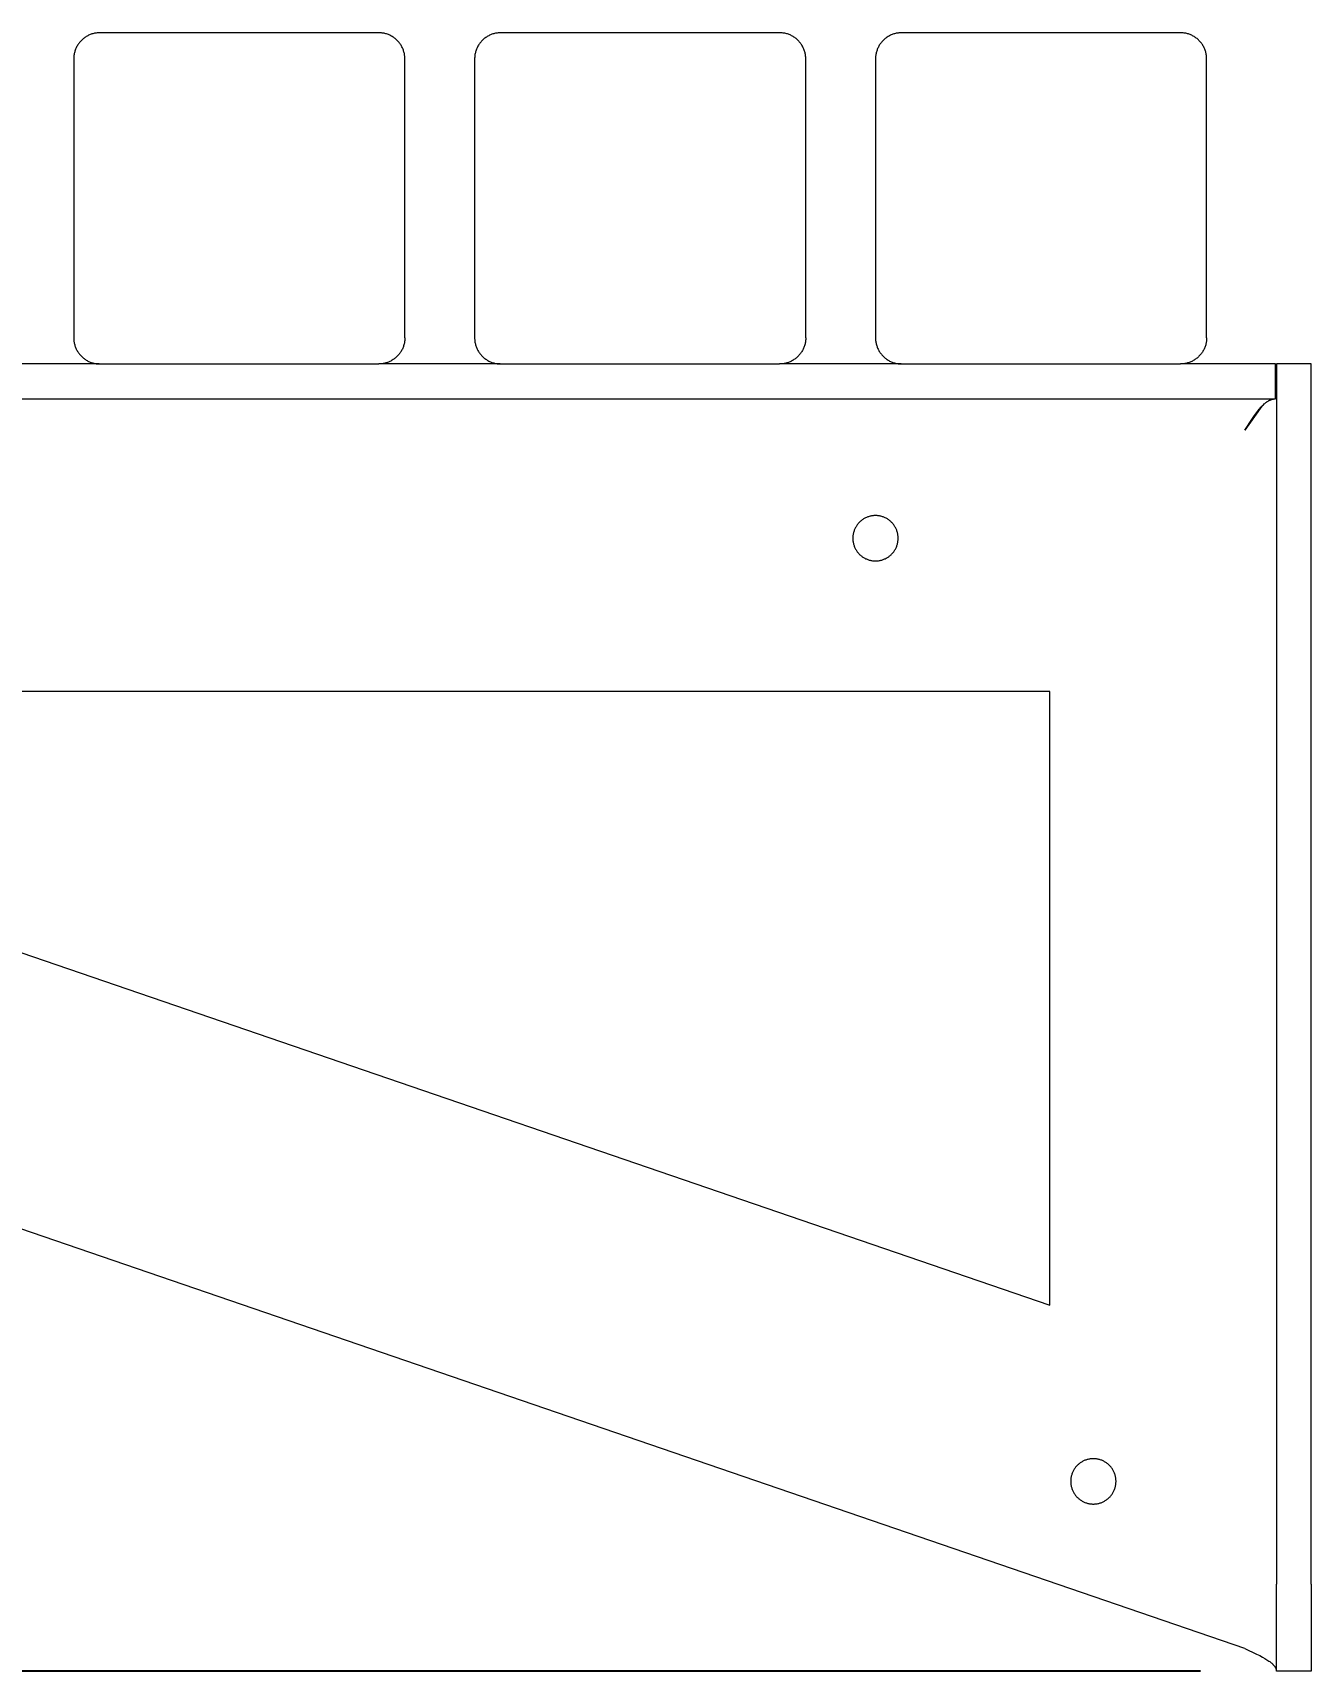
# Model space of a CAD drawing. Header units: inches. Extents: x -14 to 166, y -2 to 100.
# Drawn here: x 129.62 to 135.4, y 73.7 to 81.11 of the extents above; entities that cross this region are included whole.
import ezdxf

# ---------------------------------------------------------------- set-up
doc = ezdxf.new("R2010")
doc.units = ezdxf.units.IN
doc.layers.add('ZANO_R', color=7, linetype='Continuous', lineweight=0)
doc.layers.add('ZANO_W', color=1, linetype='Continuous', lineweight=0)
doc.styles.get("Standard").update_dxf_attribs({"font": 'arial.ttf'})
doc.dimstyles.new('amerykanie', dxfattribs={"dimtxt": 50, "dimasz": 50, "dimexe": 0.5, "dimexo": 0.5, "dimgap": 1, "dimtad": 1, "dimdec": 0, "dimzin": 0, "dimlunit": 5, "dimtxsty": 'Standard', "dimcen": 0.09, "dimclrd": 1, "dimclre": 1, "dimclrt": 1, "dimazin": 0, "dimtfac": 1, "dimtdec": 0, "dimtmove": 0, "dimatfit": 3, "dimfxl": 1, "dimtzin": 0, "dimarcsym": 1})

# ---------------------------------------------------------------- blocks, each defined once
blk = doc.blocks.new('*D362')
at = {"layer": 'ZANO_W', "color": 1, "lineweight": -2}
for p, q in [((116.789, 79.6104), (116.0748, 79.6104)), ((116.5748, 78.6104), (116.5748, 74.7049)), ((134.8992, 73.7049), (116.0748, 73.7049))]:
    blk.add_line(p, q, dxfattribs=at)
at = {"layer": 'ZANO_W', "color": 1}
for points in [[(116.7415, 78.6104), (116.4082, 78.6104), (116.5748, 79.6104)], [(116.4082, 74.7049), (116.7415, 74.7049), (116.5748, 73.7049)]]:
    blk.add_solid(points, dxfattribs=at)
at = {"layer": 'ZANO_W', "color": 1, "insert": (115.2346, 76.6577), "char_height": 1.625, "attachment_point": 5, "rotation": 90}
blk.add_mtext('5 7/8', dxfattribs=at)
blk = doc.blocks.new('*D363')
at = {"layer": 'ZANO_W', "color": 1, "lineweight": -2}
for p, q in [((116.7496, 81.1065), (113.3346, 81.1065)), ((113.8346, 80.1065), (113.8346, 74.7049)), ((134.8992, 73.7049), (113.3346, 73.7049))]:
    blk.add_line(p, q, dxfattribs=at)
at = {"layer": 'ZANO_W', "color": 1}
for points in [[(114.0012, 80.1065), (113.6679, 80.1065), (113.8346, 81.1065)], [(113.6679, 74.7049), (114.0012, 74.7049), (113.8346, 73.7049)]]:
    blk.add_solid(points, dxfattribs=at)
at = {"layer": 'ZANO_W', "color": 1, "insert": (112.4938, 77.4057), "char_height": 1.625, "attachment_point": 5, "rotation": 90}
blk.add_mtext('7 3/8', dxfattribs=at)

msp = doc.modelspace()

# ---------------------------------------------------------------- linework, layer by layer
at = {"layer": 'ZANO_R'}
for p, q in [((129.82589, 81.04975), (129.82385, 81.04627)), ((129.82804, 81.05316), (129.82589, 81.04975)), ((129.83031, 81.05649), (129.82804, 81.05316)), ((129.83269, 81.05975), (129.83031, 81.05649)), ((129.83519, 81.06292), (129.83269, 81.05975)), ((129.83778, 81.066), (129.83519, 81.06292)), ((129.84049, 81.069), (129.83778, 81.066)), ((129.84329, 81.0719), (129.84049, 81.069)), ((129.84619, 81.0747), (129.84329, 81.0719)), ((129.84918, 81.0774), (129.84619, 81.0747)), ((129.85227, 81.08), (129.84918, 81.0774)), ((129.85544, 81.08249), (129.85227, 81.08)), ((129.85869, 81.08487), (129.85544, 81.08249)), ((129.86203, 81.08714), (129.85869, 81.08487)), ((129.86544, 81.0893), (129.86203, 81.08714)), ((129.86892, 81.09133), (129.86544, 81.0893)), ((129.87247, 81.09325), (129.86892, 81.09133)), ((129.87608, 81.09504), (129.87247, 81.09325)), ((129.87975, 81.09671), (129.87608, 81.09504)), ((129.88348, 81.09826), (129.87975, 81.09671)), ((129.88725, 81.09967), (129.88348, 81.09826)), ((129.89107, 81.10096), (129.88725, 81.09967)), ((129.89494, 81.10211), (129.89107, 81.10096)), ((129.89884, 81.10313), (129.89494, 81.10211)), ((129.90277, 81.10402), (129.89884, 81.10313)), ((129.90674, 81.10477), (129.90277, 81.10402)), ((129.91072, 81.10539), (129.90674, 81.10477)), ((129.91473, 81.10587), (129.91072, 81.10539)), ((129.91874, 81.10622), (129.91473, 81.10587)), ((129.92277, 81.10642), (129.91874, 81.10622)), ((129.9268, 81.10649), (129.92277, 81.10642)), ((131.18665, 81.10649), (129.9268, 81.10649)), ((131.19068, 81.10642), (131.18665, 81.10649)), ((131.19471, 81.10622), (131.19068, 81.10642)), ((131.19873, 81.10587), (131.19471, 81.10622)), ((131.20273, 81.10539), (131.19873, 81.10587)), ((131.20672, 81.10477), (131.20273, 81.10539)), ((131.21068, 81.10402), (131.20672, 81.10477)), ((131.21461, 81.10313), (131.21068, 81.10402)), ((131.21851, 81.10211), (131.21461, 81.10313)), ((131.22238, 81.10096), (131.21851, 81.10211)), ((131.2262, 81.09967), (131.22238, 81.10096)), ((131.22998, 81.09826), (131.2262, 81.09967)), ((131.2337, 81.09671), (131.22998, 81.09826)), ((131.23737, 81.09504), (131.2337, 81.09671)), ((131.24099, 81.09325), (131.23737, 81.09504)), ((131.24453, 81.09133), (131.24099, 81.09325)), ((131.24802, 81.0893), (131.24453, 81.09133)), ((131.25142, 81.08714), (131.24802, 81.0893)), ((131.25476, 81.08487), (131.25142, 81.08714)), ((131.25801, 81.08249), (131.25476, 81.08487)), ((131.26118, 81.08), (131.25801, 81.08249)), ((131.26427, 81.0774), (131.26118, 81.08)), ((131.26726, 81.0747), (131.26427, 81.0774)), ((131.27016, 81.0719), (131.26726, 81.0747)), ((131.27297, 81.069), (131.27016, 81.0719)), ((131.27567, 81.066), (131.27297, 81.069)), ((131.27827, 81.06292), (131.27567, 81.066)), ((131.28076, 81.05975), (131.27827, 81.06292)), ((131.28314, 81.05649), (131.28076, 81.05975)), ((131.28541, 81.05316), (131.28314, 81.05649)), ((131.28756, 81.04975), (131.28541, 81.05316)), ((131.2896, 81.04627), (131.28756, 81.04975)), ((131.63691, 81.04975), (131.63488, 81.04627)), ((131.63907, 81.05316), (131.63691, 81.04975)), ((131.64134, 81.05649), (131.63907, 81.05316)), ((131.64372, 81.05975), (131.64134, 81.05649)), ((131.64621, 81.06292), (131.64372, 81.05975)), ((131.64881, 81.066), (131.64621, 81.06292)), ((131.65151, 81.069), (131.64881, 81.066)), ((131.65431, 81.0719), (131.65151, 81.069)), ((131.65721, 81.0747), (131.65431, 81.0719)), ((131.66021, 81.0774), (131.65721, 81.0747)), ((131.66329, 81.08), (131.66021, 81.0774)), ((131.66646, 81.08249), (131.66329, 81.08)), ((131.66972, 81.08487), (131.66646, 81.08249)), ((131.67305, 81.08714), (131.66972, 81.08487)), ((131.67646, 81.0893), (131.67305, 81.08714)), ((131.67994, 81.09133), (131.67646, 81.0893)), ((131.68349, 81.09325), (131.67994, 81.09133)), ((131.6871, 81.09504), (131.68349, 81.09325)), ((131.69077, 81.09671), (131.6871, 81.09504)), ((131.6945, 81.09826), (131.69077, 81.09671)), ((131.69828, 81.09967), (131.6945, 81.09826)), ((131.7021, 81.10096), (131.69828, 81.09967)), ((131.70596, 81.10211), (131.7021, 81.10096)), ((131.70986, 81.10313), (131.70596, 81.10211)), ((131.7138, 81.10402), (131.70986, 81.10313)), ((131.71776, 81.10477), (131.7138, 81.10402)), ((131.72175, 81.10539), (131.71776, 81.10477)), ((131.72575, 81.10587), (131.72175, 81.10539)), ((131.72977, 81.10622), (131.72575, 81.10587)), ((131.7338, 81.10642), (131.72977, 81.10622)), ((131.73783, 81.10649), (131.7338, 81.10642)), ((132.99767, 81.10649), (131.73783, 81.10649)), ((133.0017, 81.10642), (132.99767, 81.10649)), ((133.00573, 81.10622), (133.0017, 81.10642)), ((133.00975, 81.10587), (133.00573, 81.10622)), ((133.01375, 81.10539), (133.00975, 81.10587)), ((133.01774, 81.10477), (133.01375, 81.10539)), ((133.0217, 81.10402), (133.01774, 81.10477)), ((133.02563, 81.10313), (133.0217, 81.10402)), ((133.02954, 81.10211), (133.02563, 81.10313)), ((133.0334, 81.10096), (133.02954, 81.10211)), ((133.03722, 81.09967), (133.0334, 81.10096)), ((133.041, 81.09826), (133.03722, 81.09967)), ((133.04473, 81.09671), (133.041, 81.09826)), ((133.0484, 81.09504), (133.04473, 81.09671)), ((133.05201, 81.09325), (133.0484, 81.09504)), ((133.05556, 81.09133), (133.05201, 81.09325)), ((133.05904, 81.0893), (133.05556, 81.09133)), ((133.06245, 81.08714), (133.05904, 81.0893)), ((133.06578, 81.08487), (133.06245, 81.08714)), ((133.06904, 81.08249), (133.06578, 81.08487)), ((133.07221, 81.08), (133.06904, 81.08249)), ((133.07529, 81.0774), (133.07221, 81.08)), ((133.07829, 81.0747), (133.07529, 81.0774)), ((133.08119, 81.0719), (133.07829, 81.0747)), ((133.08399, 81.069), (133.08119, 81.0719)), ((133.08669, 81.066), (133.08399, 81.069)), ((133.08929, 81.06292), (133.08669, 81.066)), ((133.09178, 81.05975), (133.08929, 81.06292)), ((133.09416, 81.05649), (133.09178, 81.05975)), ((133.09643, 81.05316), (133.09416, 81.05649)), ((133.09859, 81.04975), (133.09643, 81.05316)), ((133.10062, 81.04627), (133.09859, 81.04975)), ((133.44794, 81.04975), (133.4459, 81.04627)), ((133.45009, 81.05316), (133.44794, 81.04975)), ((133.45236, 81.05649), (133.45009, 81.05316)), ((133.45474, 81.05975), (133.45236, 81.05649)), ((133.45723, 81.06292), (133.45474, 81.05975)), ((133.45983, 81.066), (133.45723, 81.06292)), ((133.46253, 81.069), (133.45983, 81.066)), ((133.46534, 81.0719), (133.46253, 81.069)), ((133.46824, 81.0747), (133.46534, 81.0719)), ((133.47123, 81.0774), (133.46824, 81.0747)), ((133.47431, 81.08), (133.47123, 81.0774)), ((133.47749, 81.08249), (133.47431, 81.08)), ((133.48074, 81.08487), (133.47749, 81.08249)), ((133.48407, 81.08714), (133.48074, 81.08487)), ((133.48748, 81.0893), (133.48407, 81.08714)), ((133.49096, 81.09133), (133.48748, 81.0893)), ((133.49451, 81.09325), (133.49096, 81.09133)), ((133.49813, 81.09504), (133.49451, 81.09325)), ((133.5018, 81.09671), (133.49813, 81.09504)), ((133.50552, 81.09826), (133.5018, 81.09671)), ((133.5093, 81.09967), (133.50552, 81.09826)), ((133.51312, 81.10096), (133.5093, 81.09967)), ((133.51699, 81.10211), (133.51312, 81.10096)), ((133.52089, 81.10313), (133.51699, 81.10211)), ((133.52482, 81.10402), (133.52089, 81.10313)), ((133.52878, 81.10477), (133.52482, 81.10402)), ((133.53277, 81.10539), (133.52878, 81.10477)), ((133.53677, 81.10587), (133.53277, 81.10539)), ((133.54079, 81.10622), (133.53677, 81.10587)), ((133.54482, 81.10642), (133.54079, 81.10622)), ((133.54885, 81.10649), (133.54482, 81.10642)), ((134.80869, 81.10649), (133.54885, 81.10649)), ((134.81273, 81.10642), (134.80869, 81.10649)), ((134.81675, 81.10622), (134.81273, 81.10642)), ((134.82077, 81.10587), (134.81675, 81.10622)), ((134.82478, 81.10539), (134.82077, 81.10587)), ((134.82876, 81.10477), (134.82478, 81.10539)), ((134.83272, 81.10402), (134.82876, 81.10477)), ((134.83666, 81.10313), (134.83272, 81.10402)), ((134.84056, 81.10211), (134.83666, 81.10313)), ((134.84442, 81.10096), (134.84056, 81.10211)), ((134.84825, 81.09967), (134.84442, 81.10096)), ((134.85202, 81.09826), (134.84825, 81.09967)), ((134.85575, 81.09671), (134.85202, 81.09826)), ((134.85942, 81.09504), (134.85575, 81.09671)), ((134.86303, 81.09325), (134.85942, 81.09504)), ((134.86658, 81.09133), (134.86303, 81.09325)), ((134.87006, 81.0893), (134.86658, 81.09133)), ((134.87347, 81.08714), (134.87006, 81.0893)), ((134.87681, 81.08487), (134.87347, 81.08714)), ((134.88006, 81.08249), (134.87681, 81.08487)), ((134.88323, 81.08), (134.88006, 81.08249)), ((134.88632, 81.0774), (134.88323, 81.08)), ((134.88931, 81.0747), (134.88632, 81.0774)), ((134.89221, 81.0719), (134.88931, 81.0747)), ((134.89501, 81.069), (134.89221, 81.0719)), ((134.89772, 81.066), (134.89501, 81.069)), ((134.90031, 81.06292), (134.89772, 81.066)), ((134.90281, 81.05975), (134.90031, 81.06292)), ((134.90519, 81.05649), (134.90281, 81.05975)), ((134.90746, 81.05316), (134.90519, 81.05649)), ((134.90961, 81.04975), (134.90746, 81.05316)), ((134.91165, 81.04627), (134.90961, 81.04975)), ((129.80876, 80.99241), (129.80869, 80.98838)), ((129.80869, 80.98838), (129.80869, 79.72854)), ((129.80897, 80.99644), (129.80876, 80.99241)), ((129.80931, 81.00046), (129.80897, 80.99644)), ((129.80979, 81.00446), (129.80931, 81.00046)), ((129.81041, 81.00845), (129.80979, 81.00446)), ((129.81116, 81.01241), (129.81041, 81.00845)), ((129.81205, 81.01635), (129.81116, 81.01241)), ((129.81307, 81.02025), (129.81205, 81.01635)), ((129.81423, 81.02411), (129.81307, 81.02025)), ((129.81551, 81.02793), (129.81423, 81.02411)), ((129.81693, 81.03171), (129.81551, 81.02793)), ((129.81847, 81.03544), (129.81693, 81.03171)), ((129.82014, 81.03911), (129.81847, 81.03544)), ((129.82194, 81.04272), (129.82014, 81.03911)), ((129.82385, 81.04627), (129.82194, 81.04272)), ((131.29152, 81.04272), (131.2896, 81.04627)), ((131.29331, 81.03911), (131.29152, 81.04272)), ((131.29498, 81.03544), (131.29331, 81.03911)), ((131.29652, 81.03171), (131.29498, 81.03544)), ((131.29794, 81.02793), (131.29652, 81.03171)), ((131.29922, 81.02411), (131.29794, 81.02793)), ((131.30038, 81.02025), (131.29922, 81.02411)), ((131.3014, 81.01635), (131.30038, 81.02025)), ((131.30229, 81.01241), (131.3014, 81.01635)), ((131.30304, 81.00845), (131.30229, 81.01241)), ((131.30366, 81.00446), (131.30304, 81.00845)), ((131.30414, 81.00046), (131.30366, 81.00446)), ((131.30448, 80.99644), (131.30414, 81.00046)), ((131.30469, 80.99241), (131.30448, 80.99644)), ((131.30476, 80.98838), (131.30469, 80.99241)), ((131.30476, 79.72854), (131.30476, 80.98838)), ((131.61979, 80.99241), (131.61972, 80.98838)), ((131.61972, 80.98838), (131.61972, 79.72854)), ((131.61999, 80.99644), (131.61979, 80.99241)), ((131.62034, 81.00046), (131.61999, 80.99644)), ((131.62082, 81.00446), (131.62034, 81.00046)), ((131.62144, 81.00845), (131.62082, 81.00446)), ((131.62219, 81.01241), (131.62144, 81.00845)), ((131.62308, 81.01635), (131.62219, 81.01241)), ((131.6241, 81.02025), (131.62308, 81.01635)), ((131.62525, 81.02411), (131.6241, 81.02025)), ((131.62654, 81.02793), (131.62525, 81.02411)), ((131.62795, 81.03171), (131.62654, 81.02793)), ((131.6295, 81.03544), (131.62795, 81.03171)), ((131.63117, 81.03911), (131.6295, 81.03544)), ((131.63296, 81.04272), (131.63117, 81.03911)), ((131.63488, 81.04627), (131.63296, 81.04272)), ((133.10254, 81.04272), (133.10062, 81.04627)), ((133.10433, 81.03911), (133.10254, 81.04272)), ((133.106, 81.03544), (133.10433, 81.03911)), ((133.10755, 81.03171), (133.106, 81.03544)), ((133.10896, 81.02793), (133.10755, 81.03171)), ((133.11025, 81.02411), (133.10896, 81.02793)), ((133.1114, 81.02025), (133.11025, 81.02411)), ((133.11242, 81.01635), (133.1114, 81.02025)), ((133.11331, 81.01241), (133.11242, 81.01635)), ((133.11406, 81.00845), (133.11331, 81.01241)), ((133.11468, 81.00446), (133.11406, 81.00845)), ((133.11516, 81.00046), (133.11468, 81.00446)), ((133.11551, 80.99644), (133.11516, 81.00046)), ((133.11571, 80.99241), (133.11551, 80.99644)), ((133.11578, 80.98838), (133.11571, 80.99241)), ((133.11578, 79.72854), (133.11578, 80.98838)), ((133.43081, 80.99241), (133.43074, 80.98838)), ((133.43074, 80.98838), (133.43074, 79.72854)), ((133.43102, 80.99644), (133.43081, 80.99241)), ((133.43136, 81.00046), (133.43102, 80.99644)), ((133.43184, 81.00446), (133.43136, 81.00046)), ((133.43246, 81.00845), (133.43184, 81.00446)), ((133.43321, 81.01241), (133.43246, 81.00845)), ((133.4341, 81.01635), (133.43321, 81.01241)), ((133.43512, 81.02025), (133.4341, 81.01635)), ((133.43628, 81.02411), (133.43512, 81.02025)), ((133.43756, 81.02793), (133.43628, 81.02411)), ((133.43898, 81.03171), (133.43756, 81.02793)), ((133.44052, 81.03544), (133.43898, 81.03171)), ((133.44219, 81.03911), (133.44052, 81.03544)), ((133.44398, 81.04272), (133.44219, 81.03911)), ((133.4459, 81.04627), (133.44398, 81.04272)), ((134.91356, 81.04272), (134.91165, 81.04627)), ((134.91536, 81.03911), (134.91356, 81.04272)), ((134.91703, 81.03544), (134.91536, 81.03911)), ((134.91857, 81.03171), (134.91703, 81.03544)), ((134.91998, 81.02793), (134.91857, 81.03171)), ((134.92127, 81.02411), (134.91998, 81.02793)), ((134.92242, 81.02025), (134.92127, 81.02411)), ((134.92345, 81.01635), (134.92242, 81.02025)), ((134.92433, 81.01241), (134.92345, 81.01635)), ((134.92509, 81.00845), (134.92433, 81.01241)), ((134.9257, 81.00446), (134.92509, 81.00845)), ((134.92619, 81.00046), (134.9257, 81.00446)), ((134.92653, 80.99644), (134.92619, 81.00046)), ((134.92674, 80.99241), (134.92653, 80.99644)), ((134.9268, 80.98838), (134.92674, 80.99241)), ((134.9268, 79.72854), (134.9268, 80.98838)), ((129.80869, 79.72854), (129.80876, 79.72451)), ((129.80876, 79.72451), (129.80897, 79.72048)), ((129.80897, 79.72048), (129.80931, 79.71646)), ((129.80931, 79.71646), (129.80979, 79.71246)), ((131.30414, 79.71646), (131.30366, 79.71246)), ((131.30448, 79.72048), (131.30414, 79.71646)), ((131.30469, 79.72451), (131.30448, 79.72048)), ((131.30476, 79.72854), (131.30469, 79.72451)), ((131.61972, 79.72854), (131.61979, 79.72451)), ((131.61979, 79.72451), (131.61999, 79.72048)), ((131.61999, 79.72048), (131.62034, 79.71646)), ((131.62034, 79.71646), (131.62082, 79.71246)), ((133.11516, 79.71646), (133.11468, 79.71246)), ((133.11551, 79.72048), (133.11516, 79.71646)), ((133.11571, 79.72451), (133.11551, 79.72048)), ((133.11578, 79.72854), (133.11571, 79.72451)), ((133.43074, 79.72854), (133.43081, 79.72451)), ((133.43081, 79.72451), (133.43102, 79.72048)), ((133.43102, 79.72048), (133.43136, 79.71646)), ((133.43136, 79.71646), (133.43184, 79.71246)), ((134.92619, 79.71646), (134.9257, 79.71246)), ((134.92653, 79.72048), (134.92619, 79.71646)), ((134.92674, 79.72451), (134.92653, 79.72048)), ((134.9268, 79.72854), (134.92674, 79.72451)), ((129.80979, 79.71246), (129.81041, 79.70847)), ((129.81041, 79.70847), (129.81116, 79.70451)), ((129.81116, 79.70451), (129.81205, 79.70058)), ((129.81205, 79.70058), (129.81307, 79.69667)), ((129.81307, 79.69667), (129.81423, 79.69281)), ((129.81423, 79.69281), (129.81551, 79.68899)), ((129.81551, 79.68899), (129.81693, 79.68521)), ((129.81693, 79.68521), (129.81847, 79.68148)), ((129.81847, 79.68148), (129.82014, 79.67781)), ((129.82014, 79.67781), (129.82194, 79.6742)), ((129.82194, 79.6742), (129.82385, 79.67065)), ((129.82385, 79.67065), (129.82589, 79.66717)), ((129.82589, 79.66717), (129.82804, 79.66376)), ((129.82804, 79.66376), (129.83031, 79.66043)), ((129.83031, 79.66043), (129.83269, 79.65717)), ((129.83269, 79.65717), (129.83519, 79.654)), ((129.83519, 79.654), (129.83778, 79.65092)), ((129.83778, 79.65092), (129.84049, 79.64792)), ((129.84049, 79.64792), (129.84329, 79.64502)), ((129.84329, 79.64502), (129.84619, 79.64222)), ((129.84619, 79.64222), (129.84918, 79.63952)), ((131.26726, 79.64222), (131.26427, 79.63952)), ((131.27016, 79.64502), (131.26726, 79.64222)), ((131.27297, 79.64792), (131.27016, 79.64502)), ((131.27567, 79.65092), (131.27297, 79.64792)), ((131.27827, 79.654), (131.27567, 79.65092)), ((131.28076, 79.65717), (131.27827, 79.654)), ((131.28314, 79.66043), (131.28076, 79.65717)), ((131.28541, 79.66376), (131.28314, 79.66043)), ((131.28756, 79.66717), (131.28541, 79.66376)), ((131.2896, 79.67065), (131.28756, 79.66717)), ((131.29152, 79.6742), (131.2896, 79.67065)), ((131.29331, 79.67781), (131.29152, 79.6742)), ((131.29498, 79.68148), (131.29331, 79.67781)), ((131.29652, 79.68521), (131.29498, 79.68148)), ((131.29794, 79.68899), (131.29652, 79.68521)), ((131.29922, 79.69281), (131.29794, 79.68899)), ((131.30038, 79.69667), (131.29922, 79.69281)), ((131.3014, 79.70058), (131.30038, 79.69667)), ((131.30229, 79.70451), (131.3014, 79.70058)), ((131.30304, 79.70847), (131.30229, 79.70451)), ((131.30366, 79.71246), (131.30304, 79.70847)), ((131.62082, 79.71246), (131.62144, 79.70847)), ((131.62144, 79.70847), (131.62219, 79.70451)), ((131.62219, 79.70451), (131.62308, 79.70058)), ((131.62308, 79.70058), (131.6241, 79.69667)), ((131.6241, 79.69667), (131.62525, 79.69281)), ((131.62525, 79.69281), (131.62654, 79.68899)), ((131.62654, 79.68899), (131.62795, 79.68521)), ((131.62795, 79.68521), (131.6295, 79.68148)), ((131.6295, 79.68148), (131.63117, 79.67781)), ((131.63117, 79.67781), (131.63296, 79.6742)), ((131.63296, 79.6742), (131.63488, 79.67065)), ((131.63488, 79.67065), (131.63691, 79.66717)), ((131.63691, 79.66717), (131.63907, 79.66376)), ((131.63907, 79.66376), (131.64134, 79.66043)), ((131.64134, 79.66043), (131.64372, 79.65717)), ((131.64372, 79.65717), (131.64621, 79.654)), ((131.64621, 79.654), (131.64881, 79.65092)), ((131.64881, 79.65092), (131.65151, 79.64792)), ((131.65151, 79.64792), (131.65431, 79.64502)), ((131.65431, 79.64502), (131.65721, 79.64222)), ((131.65721, 79.64222), (131.66021, 79.63952)), ((133.07829, 79.64222), (133.07529, 79.63952)), ((133.08119, 79.64502), (133.07829, 79.64222)), ((133.08399, 79.64792), (133.08119, 79.64502)), ((133.08669, 79.65092), (133.08399, 79.64792)), ((133.08929, 79.654), (133.08669, 79.65092)), ((133.09178, 79.65717), (133.08929, 79.654)), ((133.09416, 79.66043), (133.09178, 79.65717)), ((133.09643, 79.66376), (133.09416, 79.66043)), ((133.09859, 79.66717), (133.09643, 79.66376)), ((133.10062, 79.67065), (133.09859, 79.66717)), ((133.10254, 79.6742), (133.10062, 79.67065)), ((133.10433, 79.67781), (133.10254, 79.6742)), ((133.106, 79.68148), (133.10433, 79.67781)), ((133.10755, 79.68521), (133.106, 79.68148)), ((133.10896, 79.68899), (133.10755, 79.68521)), ((133.11025, 79.69281), (133.10896, 79.68899)), ((133.1114, 79.69667), (133.11025, 79.69281)), ((133.11242, 79.70058), (133.1114, 79.69667)), ((133.11331, 79.70451), (133.11242, 79.70058)), ((133.11406, 79.70847), (133.11331, 79.70451)), ((133.11468, 79.71246), (133.11406, 79.70847)), ((133.43184, 79.71246), (133.43246, 79.70847)), ((133.43246, 79.70847), (133.43321, 79.70451)), ((133.43321, 79.70451), (133.4341, 79.70058)), ((133.4341, 79.70058), (133.43512, 79.69667)), ((133.43512, 79.69667), (133.43628, 79.69281)), ((133.43628, 79.69281), (133.43756, 79.68899)), ((133.43756, 79.68899), (133.43898, 79.68521)), ((133.43898, 79.68521), (133.44052, 79.68148)), ((133.44052, 79.68148), (133.44219, 79.67781)), ((133.44219, 79.67781), (133.44398, 79.6742)), ((133.44398, 79.6742), (133.4459, 79.67065)), ((133.4459, 79.67065), (133.44794, 79.66717)), ((133.44794, 79.66717), (133.45009, 79.66376)), ((133.45009, 79.66376), (133.45236, 79.66043)), ((133.45236, 79.66043), (133.45474, 79.65717)), ((133.45474, 79.65717), (133.45723, 79.654)), ((133.45723, 79.654), (133.45983, 79.65092)), ((133.45983, 79.65092), (133.46253, 79.64792)), ((133.46253, 79.64792), (133.46534, 79.64502)), ((133.46534, 79.64502), (133.46824, 79.64222)), ((133.46824, 79.64222), (133.47123, 79.63952)), ((134.88931, 79.64222), (134.88632, 79.63952)), ((134.89221, 79.64502), (134.88931, 79.64222)), ((134.89501, 79.64792), (134.89221, 79.64502)), ((134.89772, 79.65092), (134.89501, 79.64792)), ((134.90031, 79.654), (134.89772, 79.65092)), ((134.90281, 79.65717), (134.90031, 79.654)), ((134.90519, 79.66043), (134.90281, 79.65717)), ((134.90746, 79.66376), (134.90519, 79.66043)), ((134.90961, 79.66717), (134.90746, 79.66376)), ((134.91165, 79.67065), (134.90961, 79.66717)), ((134.91356, 79.6742), (134.91165, 79.67065)), ((134.91536, 79.67781), (134.91356, 79.6742)), ((134.91703, 79.68148), (134.91536, 79.67781)), ((134.91857, 79.68521), (134.91703, 79.68148)), ((134.91998, 79.68899), (134.91857, 79.68521)), ((134.92127, 79.69281), (134.91998, 79.68899)), ((134.92242, 79.69667), (134.92127, 79.69281)), ((134.92345, 79.70058), (134.92242, 79.69667)), ((134.92433, 79.70451), (134.92345, 79.70058)), ((134.92509, 79.70847), (134.92433, 79.70451)), ((134.9257, 79.71246), (134.92509, 79.70847)), ((129.92418, 79.61043), (129.37825, 79.61043)), ((129.84918, 79.63952), (129.85227, 79.63692)), ((129.85227, 79.63692), (129.85544, 79.63443)), ((129.85544, 79.63443), (129.85869, 79.63205)), ((129.85869, 79.63205), (129.86203, 79.62978)), ((129.86203, 79.62978), (129.86544, 79.62762)), ((129.86544, 79.62762), (129.86892, 79.62559)), ((129.86892, 79.62559), (129.87247, 79.62367)), ((129.87247, 79.62367), (129.87608, 79.62188)), ((129.87608, 79.62188), (129.87975, 79.62021)), ((129.87975, 79.62021), (129.88348, 79.61866)), ((129.88348, 79.61866), (129.88725, 79.61725)), ((129.88725, 79.61725), (129.89107, 79.61596)), ((129.89107, 79.61596), (129.89494, 79.61481)), ((129.89494, 79.61481), (129.89884, 79.61379)), ((129.89884, 79.61379), (129.90277, 79.6129)), ((129.90277, 79.6129), (129.90674, 79.61215)), ((129.90674, 79.61215), (129.91072, 79.61153)), ((129.91072, 79.61153), (129.91473, 79.61105)), ((129.91473, 79.61105), (129.91874, 79.6107)), ((129.91874, 79.6107), (129.92277, 79.6105)), ((129.92277, 79.6105), (129.9268, 79.61043)), ((129.9268, 79.61043), (131.18665, 79.61043)), ((131.19068, 79.6105), (131.18665, 79.61043)), ((131.73521, 79.61043), (131.18927, 79.61043)), ((131.19471, 79.6107), (131.19068, 79.6105)), ((131.19873, 79.61105), (131.19471, 79.6107)), ((131.20273, 79.61153), (131.19873, 79.61105)), ((131.20672, 79.61215), (131.20273, 79.61153)), ((131.21068, 79.6129), (131.20672, 79.61215)), ((131.21461, 79.61379), (131.21068, 79.6129)), ((131.21851, 79.61481), (131.21461, 79.61379)), ((131.22238, 79.61596), (131.21851, 79.61481)), ((131.2262, 79.61725), (131.22238, 79.61596)), ((131.22998, 79.61866), (131.2262, 79.61725)), ((131.2337, 79.62021), (131.22998, 79.61866)), ((131.23737, 79.62188), (131.2337, 79.62021)), ((131.24099, 79.62367), (131.23737, 79.62188)), ((131.24453, 79.62559), (131.24099, 79.62367)), ((131.24802, 79.62762), (131.24453, 79.62559)), ((131.25142, 79.62978), (131.24802, 79.62762)), ((131.25476, 79.63205), (131.25142, 79.62978)), ((131.25801, 79.63443), (131.25476, 79.63205)), ((131.26118, 79.63692), (131.25801, 79.63443)), ((131.26427, 79.63952), (131.26118, 79.63692)), ((131.66021, 79.63952), (131.66329, 79.63692)), ((131.66329, 79.63692), (131.66646, 79.63443)), ((131.66646, 79.63443), (131.66972, 79.63205)), ((131.66972, 79.63205), (131.67305, 79.62978)), ((131.67305, 79.62978), (131.67646, 79.62762)), ((131.67646, 79.62762), (131.67994, 79.62559)), ((131.67994, 79.62559), (131.68349, 79.62367)), ((131.68349, 79.62367), (131.6871, 79.62188)), ((131.6871, 79.62188), (131.69077, 79.62021)), ((131.69077, 79.62021), (131.6945, 79.61866)), ((131.6945, 79.61866), (131.69828, 79.61725)), ((131.69828, 79.61725), (131.7021, 79.61596)), ((131.7021, 79.61596), (131.70596, 79.61481)), ((131.70596, 79.61481), (131.70986, 79.61379)), ((131.70986, 79.61379), (131.7138, 79.6129)), ((131.7138, 79.6129), (131.71776, 79.61215)), ((131.71776, 79.61215), (131.72175, 79.61153)), ((131.72175, 79.61153), (131.72575, 79.61105)), ((131.72575, 79.61105), (131.72977, 79.6107)), ((131.72977, 79.6107), (131.7338, 79.6105)), ((131.7338, 79.6105), (131.73783, 79.61043)), ((131.73783, 79.61043), (132.99767, 79.61043)), ((133.0017, 79.6105), (132.99767, 79.61043)), ((133.54623, 79.61043), (133.00029, 79.61043)), ((133.00573, 79.6107), (133.0017, 79.6105)), ((133.00975, 79.61105), (133.00573, 79.6107)), ((133.01375, 79.61153), (133.00975, 79.61105)), ((133.01774, 79.61215), (133.01375, 79.61153)), ((133.0217, 79.6129), (133.01774, 79.61215)), ((133.02563, 79.61379), (133.0217, 79.6129)), ((133.02954, 79.61481), (133.02563, 79.61379)), ((133.0334, 79.61596), (133.02954, 79.61481)), ((133.03722, 79.61725), (133.0334, 79.61596)), ((133.041, 79.61866), (133.03722, 79.61725)), ((133.04473, 79.62021), (133.041, 79.61866)), ((133.0484, 79.62188), (133.04473, 79.62021)), ((133.05201, 79.62367), (133.0484, 79.62188)), ((133.05556, 79.62559), (133.05201, 79.62367)), ((133.05904, 79.62762), (133.05556, 79.62559)), ((133.06245, 79.62978), (133.05904, 79.62762)), ((133.06578, 79.63205), (133.06245, 79.62978)), ((133.06904, 79.63443), (133.06578, 79.63205)), ((133.07221, 79.63692), (133.06904, 79.63443)), ((133.07529, 79.63952), (133.07221, 79.63692)), ((133.47123, 79.63952), (133.47431, 79.63692)), ((133.47431, 79.63692), (133.47749, 79.63443)), ((133.47749, 79.63443), (133.48074, 79.63205)), ((133.48074, 79.63205), (133.48407, 79.62978)), ((133.48407, 79.62978), (133.48748, 79.62762)), ((133.48748, 79.62762), (133.49096, 79.62559)), ((133.49096, 79.62559), (133.49451, 79.62367)), ((133.49451, 79.62367), (133.49813, 79.62188)), ((133.49813, 79.62188), (133.5018, 79.62021)), ((133.5018, 79.62021), (133.50552, 79.61866)), ((133.50552, 79.61866), (133.5093, 79.61725)), ((133.5093, 79.61725), (133.51312, 79.61596)), ((133.51312, 79.61596), (133.51699, 79.61481)), ((133.51699, 79.61481), (133.52089, 79.61379)), ((133.52089, 79.61379), (133.52482, 79.6129)), ((133.52482, 79.6129), (133.52878, 79.61215)), ((133.52878, 79.61215), (133.53277, 79.61153)), ((133.53277, 79.61153), (133.53677, 79.61105)), ((133.53677, 79.61105), (133.54079, 79.6107)), ((133.54079, 79.6107), (133.54482, 79.6105)), ((133.54482, 79.6105), (133.54885, 79.61043)), ((133.54885, 79.61043), (134.80869, 79.61043)), ((134.81273, 79.6105), (134.80869, 79.61043)), ((135.23783, 79.61043), (134.81132, 79.61043)), ((134.81675, 79.6107), (134.81273, 79.6105)), ((134.82077, 79.61105), (134.81675, 79.6107)), ((134.82478, 79.61153), (134.82077, 79.61105)), ((134.82876, 79.61215), (134.82478, 79.61153)), ((134.83272, 79.6129), (134.82876, 79.61215)), ((134.83666, 79.61379), (134.83272, 79.6129)), ((134.84056, 79.61481), (134.83666, 79.61379)), ((134.84442, 79.61596), (134.84056, 79.61481)), ((134.84825, 79.61725), (134.84442, 79.61596)), ((134.85202, 79.61866), (134.84825, 79.61725)), ((134.85575, 79.62021), (134.85202, 79.61866)), ((134.85942, 79.62188), (134.85575, 79.62021)), ((134.86303, 79.62367), (134.85942, 79.62188)), ((134.86658, 79.62559), (134.86303, 79.62367)), ((134.87006, 79.62762), (134.86658, 79.62559)), ((134.87347, 79.62978), (134.87006, 79.62762)), ((134.87681, 79.63205), (134.87347, 79.62978)), ((134.88006, 79.63443), (134.87681, 79.63205)), ((134.88323, 79.63692), (134.88006, 79.63443)), ((134.88632, 79.63952), (134.88323, 79.63692)), ((135.23783, 79.45295), (135.23783, 79.61043)), ((135.2391, 79.57344), (135.23783, 79.56543)), ((135.24013, 79.58148), (135.2391, 79.57344)), ((135.24091, 79.58956), (135.24013, 79.58148)), ((135.24144, 79.59765), (135.24091, 79.58956)), ((135.24172, 79.60575), (135.24144, 79.59765)), ((135.24177, 79.61043), (135.24177, 74.09862)), ((135.39925, 79.61043), (135.24177, 79.61043)), ((135.39925, 74.09862), (135.39925, 79.61043)), ((117.68271, 79.45295), (135.23783, 79.45295)), ((135.17638, 79.41957), (135.10003, 79.31122)), ((135.1718, 79.41466), (135.17582, 79.41899)), ((135.17582, 79.41899), (135.17953, 79.42279)), ((135.17953, 79.42279), (135.18335, 79.42648)), ((135.18335, 79.42648), (135.18727, 79.43006)), ((135.18727, 79.43006), (135.18928, 79.43179)), ((135.18928, 79.43179), (135.19132, 79.43349)), ((135.19132, 79.43349), (135.19483, 79.43626)), ((135.19483, 79.43626), (135.19662, 79.4376)), ((135.19662, 79.4376), (135.19843, 79.4389)), ((135.19843, 79.4389), (135.20028, 79.44016)), ((135.20028, 79.44016), (135.20214, 79.44138)), ((135.20214, 79.44138), (135.20404, 79.44256)), ((135.20404, 79.44256), (135.20596, 79.4437)), ((135.20596, 79.4437), (135.20772, 79.44468)), ((135.20772, 79.44468), (135.20949, 79.44562)), ((135.20949, 79.44562), (135.21129, 79.44651)), ((135.21129, 79.44651), (135.21311, 79.44736)), ((135.21311, 79.44736), (135.21495, 79.44816)), ((135.21495, 79.44816), (135.21681, 79.4489)), ((135.21681, 79.4489), (135.2187, 79.44959)), ((135.2187, 79.44959), (135.2206, 79.45023)), ((135.2206, 79.45023), (135.22244, 79.45077)), ((135.22244, 79.45077), (135.2243, 79.45127)), ((135.2243, 79.45127), (135.22617, 79.4517)), ((135.22617, 79.4517), (135.22805, 79.45207)), ((135.22805, 79.45207), (135.22995, 79.45238)), ((135.22995, 79.45238), (135.23185, 79.45262)), ((135.23185, 79.45262), (135.2328, 79.45272)), ((135.2328, 79.45272), (135.23376, 79.4528)), ((135.23376, 79.4528), (135.23472, 79.45286)), ((135.23472, 79.45286), (135.23567, 79.45291)), ((135.10003, 79.31122), (135.13392, 79.36462)), ((135.13392, 79.36462), (135.14309, 79.37803)), ((135.14309, 79.37803), (135.15152, 79.38972)), ((135.15152, 79.38972), (135.15587, 79.39546)), ((135.15587, 79.39546), (135.16032, 79.40113)), ((135.16032, 79.40113), (135.16405, 79.40571)), ((135.16405, 79.40571), (135.16788, 79.41023)), ((135.16788, 79.41023), (135.1718, 79.41466)), ((133.36555, 78.90194), (133.36286, 78.89965)), ((133.36831, 78.90415), (133.36555, 78.90194)), ((133.37115, 78.90625), (133.36831, 78.90415)), ((133.37406, 78.90826), (133.37115, 78.90625)), ((133.37703, 78.91017), (133.37406, 78.90826)), ((133.38007, 78.91197), (133.37703, 78.91017)), ((133.38317, 78.91366), (133.38007, 78.91197)), ((133.38633, 78.91525), (133.38317, 78.91366)), ((133.38954, 78.91673), (133.38633, 78.91525)), ((133.3928, 78.9181), (133.38954, 78.91673)), ((133.3961, 78.91935), (133.3928, 78.9181)), ((133.39945, 78.92049), (133.3961, 78.91935)), ((133.40283, 78.92151), (133.39945, 78.92049)), ((133.40624, 78.92242), (133.40283, 78.92151)), ((133.40969, 78.9232), (133.40624, 78.92242)), ((133.41316, 78.92387), (133.40969, 78.9232)), ((133.41665, 78.92442), (133.41316, 78.92387)), ((133.42016, 78.92484), (133.41665, 78.92442)), ((133.42368, 78.92515), (133.42016, 78.92484)), ((133.42721, 78.92533), (133.42368, 78.92515)), ((133.43074, 78.92539), (133.42721, 78.92533)), ((133.43427, 78.92533), (133.43074, 78.92539)), ((133.4378, 78.92515), (133.43427, 78.92533)), ((133.44132, 78.92484), (133.4378, 78.92515)), ((133.44483, 78.92442), (133.44132, 78.92484)), ((133.44832, 78.92387), (133.44483, 78.92442)), ((133.45179, 78.9232), (133.44832, 78.92387)), ((133.45524, 78.92242), (133.45179, 78.9232)), ((133.45865, 78.92151), (133.45524, 78.92242)), ((133.46204, 78.92049), (133.45865, 78.92151)), ((133.46538, 78.91935), (133.46204, 78.92049)), ((133.46869, 78.9181), (133.46538, 78.91935)), ((133.47195, 78.91673), (133.46869, 78.9181)), ((133.47515, 78.91525), (133.47195, 78.91673)), ((133.47831, 78.91366), (133.47515, 78.91525)), ((133.48141, 78.91197), (133.47831, 78.91366)), ((133.48445, 78.91017), (133.48141, 78.91197)), ((133.48743, 78.90826), (133.48445, 78.91017)), ((133.49034, 78.90625), (133.48743, 78.90826)), ((133.49317, 78.90415), (133.49034, 78.90625)), ((133.49594, 78.90194), (133.49317, 78.90415)), ((133.49862, 78.89965), (133.49594, 78.90194)), ((133.32852, 78.82833), (133.32839, 78.82479)), ((133.32876, 78.83185), (133.32852, 78.82833)), ((133.32913, 78.83537), (133.32876, 78.83185)), ((133.32961, 78.83887), (133.32913, 78.83537)), ((133.33022, 78.84235), (133.32961, 78.83887)), ((133.33095, 78.84581), (133.33022, 78.84235)), ((133.33179, 78.84924), (133.33095, 78.84581)), ((133.33275, 78.85264), (133.33179, 78.84924)), ((133.33384, 78.856), (133.33275, 78.85264)), ((133.33503, 78.85933), (133.33384, 78.856)), ((133.33634, 78.86261), (133.33503, 78.85933)), ((133.33776, 78.86584), (133.33634, 78.86261)), ((133.3393, 78.86903), (133.33776, 78.86584)), ((133.34094, 78.87216), (133.3393, 78.86903)), ((133.34269, 78.87523), (133.34094, 78.87216)), ((133.34454, 78.87823), (133.34269, 78.87523)), ((133.3465, 78.88118), (133.34454, 78.87823)), ((133.34856, 78.88405), (133.3465, 78.88118)), ((133.35071, 78.88685), (133.34856, 78.88405)), ((133.35296, 78.88957), (133.35071, 78.88685)), ((133.35531, 78.89222), (133.35296, 78.88957)), ((133.35774, 78.89478), (133.35531, 78.89222)), ((133.36026, 78.89726), (133.35774, 78.89478)), ((133.36286, 78.89965), (133.36026, 78.89726)), ((133.50122, 78.89726), (133.49862, 78.89965)), ((133.50374, 78.89478), (133.50122, 78.89726)), ((133.50618, 78.89222), (133.50374, 78.89478)), ((133.50852, 78.88957), (133.50618, 78.89222)), ((133.51077, 78.88685), (133.50852, 78.88957)), ((133.51293, 78.88405), (133.51077, 78.88685)), ((133.51498, 78.88118), (133.51293, 78.88405)), ((133.51694, 78.87823), (133.51498, 78.88118)), ((133.51879, 78.87523), (133.51694, 78.87823)), ((133.52054, 78.87216), (133.51879, 78.87523)), ((133.52219, 78.86903), (133.52054, 78.87216)), ((133.52372, 78.86584), (133.52219, 78.86903)), ((133.52514, 78.86261), (133.52372, 78.86584)), ((133.52645, 78.85933), (133.52514, 78.86261)), ((133.52765, 78.856), (133.52645, 78.85933)), ((133.52873, 78.85264), (133.52765, 78.856)), ((133.52969, 78.84924), (133.52873, 78.85264)), ((133.53054, 78.84581), (133.52969, 78.84924)), ((133.53126, 78.84235), (133.53054, 78.84581)), ((133.53187, 78.83887), (133.53126, 78.84235)), ((133.53236, 78.83537), (133.53187, 78.83887)), ((133.53272, 78.83185), (133.53236, 78.83537)), ((133.53297, 78.82833), (133.53272, 78.83185)), ((133.53309, 78.82479), (133.53297, 78.82833)), ((133.32839, 78.82479), (133.32839, 78.82126)), ((133.32839, 78.82126), (133.32852, 78.81773)), ((133.32852, 78.81773), (133.32876, 78.8142)), ((133.32876, 78.8142), (133.32913, 78.81069)), ((133.32913, 78.81069), (133.32961, 78.80719)), ((133.32961, 78.80719), (133.33022, 78.80371)), ((133.33022, 78.80371), (133.33095, 78.80025)), ((133.33095, 78.80025), (133.33179, 78.79682)), ((133.33179, 78.79682), (133.33275, 78.79342)), ((133.33275, 78.79342), (133.33384, 78.79005)), ((133.33384, 78.79005), (133.33503, 78.78673)), ((133.33503, 78.78673), (133.33634, 78.78345)), ((133.33634, 78.78345), (133.33776, 78.78021)), ((133.33776, 78.78021), (133.3393, 78.77703)), ((133.3393, 78.77703), (133.34094, 78.7739)), ((133.34094, 78.7739), (133.34269, 78.77083)), ((133.34269, 78.77083), (133.34454, 78.76782)), ((133.34454, 78.76782), (133.3465, 78.76488)), ((133.3465, 78.76488), (133.34856, 78.76201)), ((133.34856, 78.76201), (133.35071, 78.75921)), ((133.35071, 78.75921), (133.35296, 78.75648)), ((133.35296, 78.75648), (133.35531, 78.75384)), ((133.35531, 78.75384), (133.35774, 78.75127)), ((133.50374, 78.75127), (133.50618, 78.75384)), ((133.50618, 78.75384), (133.50852, 78.75648)), ((133.50852, 78.75648), (133.51077, 78.75921)), ((133.51077, 78.75921), (133.51293, 78.76201)), ((133.51293, 78.76201), (133.51498, 78.76488)), ((133.51498, 78.76488), (133.51694, 78.76782)), ((133.51694, 78.76782), (133.51879, 78.77083)), ((133.51879, 78.77083), (133.52054, 78.7739)), ((133.52054, 78.7739), (133.52219, 78.77703)), ((133.52219, 78.77703), (133.52372, 78.78021)), ((133.52372, 78.78021), (133.52514, 78.78345)), ((133.52514, 78.78345), (133.52645, 78.78673)), ((133.52645, 78.78673), (133.52765, 78.79005)), ((133.52765, 78.79005), (133.52873, 78.79342)), ((133.52873, 78.79342), (133.52969, 78.79682)), ((133.52969, 78.79682), (133.53054, 78.80025)), ((133.53054, 78.80025), (133.53126, 78.80371)), ((133.53126, 78.80371), (133.53187, 78.80719)), ((133.53187, 78.80719), (133.53236, 78.81069)), ((133.53236, 78.81069), (133.53272, 78.8142)), ((133.53272, 78.8142), (133.53297, 78.81773)), ((133.53297, 78.81773), (133.53309, 78.82126)), ((133.53309, 78.82126), (133.53309, 78.82479)), ((133.35774, 78.75127), (133.36026, 78.7488)), ((133.36026, 78.7488), (133.36286, 78.74641)), ((133.36286, 78.74641), (133.36555, 78.74411)), ((133.36555, 78.74411), (133.36831, 78.74191)), ((133.36831, 78.74191), (133.37115, 78.7398)), ((133.37115, 78.7398), (133.37406, 78.73779)), ((133.37406, 78.73779), (133.37703, 78.73589)), ((133.37703, 78.73589), (133.38007, 78.73409)), ((133.38007, 78.73409), (133.38317, 78.73239)), ((133.38317, 78.73239), (133.38633, 78.7308)), ((133.38633, 78.7308), (133.38954, 78.72932)), ((133.38954, 78.72932), (133.3928, 78.72796)), ((133.3928, 78.72796), (133.3961, 78.72671)), ((133.3961, 78.72671), (133.39945, 78.72557)), ((133.39945, 78.72557), (133.40283, 78.72454)), ((133.40283, 78.72454), (133.40624, 78.72364)), ((133.40624, 78.72364), (133.40969, 78.72285)), ((133.40969, 78.72285), (133.41316, 78.72219)), ((133.41316, 78.72219), (133.41665, 78.72164)), ((133.41665, 78.72164), (133.42016, 78.72121)), ((133.42016, 78.72121), (133.42368, 78.72091)), ((133.42368, 78.72091), (133.42721, 78.72073)), ((133.42721, 78.72073), (133.43074, 78.72067)), ((133.43074, 78.72067), (133.43427, 78.72073)), ((133.43427, 78.72073), (133.4378, 78.72091)), ((133.4378, 78.72091), (133.44132, 78.72121)), ((133.44132, 78.72121), (133.44483, 78.72164)), ((133.44483, 78.72164), (133.44832, 78.72219)), ((133.44832, 78.72219), (133.45179, 78.72285)), ((133.45179, 78.72285), (133.45524, 78.72364)), ((133.45524, 78.72364), (133.45865, 78.72454)), ((133.45865, 78.72454), (133.46204, 78.72557)), ((133.46204, 78.72557), (133.46538, 78.72671)), ((133.46538, 78.72671), (133.46869, 78.72796)), ((133.46869, 78.72796), (133.47195, 78.72932)), ((133.47195, 78.72932), (133.47515, 78.7308)), ((133.47515, 78.7308), (133.47831, 78.73239)), ((133.47831, 78.73239), (133.48141, 78.73409)), ((133.48141, 78.73409), (133.48445, 78.73589)), ((133.48445, 78.73589), (133.48743, 78.73779)), ((133.48743, 78.73779), (133.49034, 78.7398)), ((133.49034, 78.7398), (133.49317, 78.74191)), ((133.49317, 78.74191), (133.49594, 78.74411)), ((133.49594, 78.74411), (133.49862, 78.74641)), ((133.49862, 78.74641), (133.50122, 78.7488)), ((133.50122, 78.7488), (133.50374, 78.75127)), ((135.10003, 73.8075), (121.61972, 78.42933)), ((126.13415, 78.13011), (134.21814, 75.35846)), ((134.21814, 78.13011), (126.13415, 78.13011)), ((134.21814, 75.35846), (134.21814, 78.13011)), ((134.32355, 74.60862), (134.32202, 74.60544)), ((134.32519, 74.61175), (134.32355, 74.60862)), ((134.32694, 74.61482), (134.32519, 74.61175)), ((134.32879, 74.61783), (134.32694, 74.61482)), ((134.33075, 74.62077), (134.32879, 74.61783)), ((134.33281, 74.62364), (134.33075, 74.62077)), ((134.33496, 74.62644), (134.33281, 74.62364)), ((134.33721, 74.62917), (134.33496, 74.62644)), ((134.33956, 74.63181), (134.33721, 74.62917)), ((134.34199, 74.63438), (134.33956, 74.63181)), ((134.34451, 74.63685), (134.34199, 74.63438)), ((134.34711, 74.63924), (134.34451, 74.63685)), ((134.3498, 74.64154), (134.34711, 74.63924)), ((134.35256, 74.64374), (134.3498, 74.64154)), ((134.3554, 74.64585), (134.35256, 74.64374)), ((134.35831, 74.64786), (134.3554, 74.64585)), ((134.36128, 74.64976), (134.35831, 74.64786)), ((134.36432, 74.65156), (134.36128, 74.64976)), ((134.36742, 74.65326), (134.36432, 74.65156)), ((134.37058, 74.65485), (134.36742, 74.65326)), ((134.37379, 74.65633), (134.37058, 74.65485)), ((134.37705, 74.65769), (134.37379, 74.65633)), ((134.38035, 74.65895), (134.37705, 74.65769)), ((134.3837, 74.66008), (134.38035, 74.65895)), ((134.38708, 74.66111), (134.3837, 74.66008)), ((134.3905, 74.66201), (134.38708, 74.66111)), ((134.39394, 74.6628), (134.3905, 74.66201)), ((134.39741, 74.66346), (134.39394, 74.6628)), ((134.4009, 74.66401), (134.39741, 74.66346)), ((134.40441, 74.66444), (134.4009, 74.66401)), ((134.40793, 74.66474), (134.40441, 74.66444)), ((134.41146, 74.66492), (134.40793, 74.66474)), ((134.41499, 74.66499), (134.41146, 74.66492)), ((134.41853, 74.66492), (134.41499, 74.66499)), ((134.42206, 74.66474), (134.41853, 74.66492)), ((134.42558, 74.66444), (134.42206, 74.66474)), ((134.42908, 74.66401), (134.42558, 74.66444)), ((134.43258, 74.66346), (134.42908, 74.66401)), ((134.43605, 74.6628), (134.43258, 74.66346)), ((134.43949, 74.66201), (134.43605, 74.6628)), ((134.44291, 74.66111), (134.43949, 74.66201)), ((134.44629, 74.66008), (134.44291, 74.66111)), ((134.44963, 74.65895), (134.44629, 74.66008)), ((134.45294, 74.65769), (134.44963, 74.65895)), ((134.4562, 74.65633), (134.45294, 74.65769)), ((134.45941, 74.65485), (134.4562, 74.65633)), ((134.46256, 74.65326), (134.45941, 74.65485)), ((134.46566, 74.65156), (134.46256, 74.65326)), ((134.4687, 74.64976), (134.46566, 74.65156)), ((134.47168, 74.64786), (134.4687, 74.64976)), ((134.47459, 74.64585), (134.47168, 74.64786)), ((134.47742, 74.64374), (134.47459, 74.64585)), ((134.48019, 74.64154), (134.47742, 74.64374)), ((134.48287, 74.63924), (134.48019, 74.64154)), ((134.48548, 74.63685), (134.48287, 74.63924)), ((134.488, 74.63438), (134.48548, 74.63685)), ((134.49043, 74.63181), (134.488, 74.63438)), ((134.49277, 74.62917), (134.49043, 74.63181)), ((134.49502, 74.62644), (134.49277, 74.62917)), ((134.49718, 74.62364), (134.49502, 74.62644)), ((134.49924, 74.62077), (134.49718, 74.62364)), ((134.50119, 74.61783), (134.49924, 74.62077)), ((134.50305, 74.61482), (134.50119, 74.61783)), ((134.5048, 74.61175), (134.50305, 74.61482)), ((134.50644, 74.60862), (134.5048, 74.61175)), ((134.50797, 74.60544), (134.50644, 74.60862)), ((134.31277, 74.56792), (134.31265, 74.56439)), ((134.31265, 74.56439), (134.31265, 74.56086)), ((134.31265, 74.56086), (134.31277, 74.55732)), ((134.31301, 74.57145), (134.31277, 74.56792)), ((134.31277, 74.55732), (134.31301, 74.5538)), ((134.31338, 74.57496), (134.31301, 74.57145)), ((134.31301, 74.5538), (134.31338, 74.55028)), ((134.31386, 74.57846), (134.31338, 74.57496)), ((134.31338, 74.55028), (134.31386, 74.54678)), ((134.31447, 74.58194), (134.31386, 74.57846)), ((134.31386, 74.54678), (134.31447, 74.5433)), ((134.3152, 74.5854), (134.31447, 74.58194)), ((134.31447, 74.5433), (134.3152, 74.53985)), ((134.31604, 74.58883), (134.3152, 74.5854)), ((134.3152, 74.53985), (134.31604, 74.53641)), ((134.31701, 74.59223), (134.31604, 74.58883)), ((134.31604, 74.53641), (134.31701, 74.53301)), ((134.31809, 74.5956), (134.31701, 74.59223)), ((134.31928, 74.59892), (134.31809, 74.5956)), ((134.32059, 74.6022), (134.31928, 74.59892)), ((134.32202, 74.60544), (134.32059, 74.6022)), ((134.50939, 74.6022), (134.50797, 74.60544)), ((134.5107, 74.59892), (134.50939, 74.6022)), ((134.5119, 74.5956), (134.5107, 74.59892)), ((134.51298, 74.59223), (134.5119, 74.5956)), ((134.51394, 74.58883), (134.51298, 74.59223)), ((134.51298, 74.53301), (134.51394, 74.53641)), ((134.51479, 74.5854), (134.51394, 74.58883)), ((134.51394, 74.53641), (134.51479, 74.53985)), ((134.51552, 74.58194), (134.51479, 74.5854)), ((134.51479, 74.53985), (134.51552, 74.5433)), ((134.51612, 74.57846), (134.51552, 74.58194)), ((134.51552, 74.5433), (134.51612, 74.54678)), ((134.51661, 74.57496), (134.51612, 74.57846)), ((134.51612, 74.54678), (134.51661, 74.55028)), ((134.51697, 74.57145), (134.51661, 74.57496)), ((134.51661, 74.55028), (134.51697, 74.5538)), ((134.51722, 74.56792), (134.51697, 74.57145)), ((134.51697, 74.5538), (134.51722, 74.55732)), ((134.51734, 74.56439), (134.51722, 74.56792)), ((134.51722, 74.55732), (134.51734, 74.56086)), ((134.51734, 74.56086), (134.51734, 74.56439)), ((134.31701, 74.53301), (134.31809, 74.52965)), ((134.31809, 74.52965), (134.31928, 74.52632)), ((134.31928, 74.52632), (134.32059, 74.52304)), ((134.32059, 74.52304), (134.32202, 74.51981)), ((134.32202, 74.51981), (134.32355, 74.51662)), ((134.32355, 74.51662), (134.32519, 74.5135)), ((134.32519, 74.5135), (134.32694, 74.51043)), ((134.32694, 74.51043), (134.32879, 74.50742)), ((134.32879, 74.50742), (134.33075, 74.50447)), ((134.33075, 74.50447), (134.33281, 74.5016)), ((134.33281, 74.5016), (134.33496, 74.4988)), ((134.33496, 74.4988), (134.33721, 74.49608)), ((134.33721, 74.49608), (134.33956, 74.49343)), ((134.33956, 74.49343), (134.34199, 74.49087)), ((134.34199, 74.49087), (134.34451, 74.48839)), ((134.34451, 74.48839), (134.34711, 74.486)), ((134.34711, 74.486), (134.3498, 74.48371)), ((134.3498, 74.48371), (134.35256, 74.4815)), ((134.35256, 74.4815), (134.3554, 74.4794)), ((134.3554, 74.4794), (134.35831, 74.47739)), ((134.35831, 74.47739), (134.36128, 74.47548)), ((134.36128, 74.47548), (134.36432, 74.47368)), ((134.36432, 74.47368), (134.36742, 74.47199)), ((134.36742, 74.47199), (134.37058, 74.4704)), ((134.37058, 74.4704), (134.37379, 74.46892)), ((134.37379, 74.46892), (134.37705, 74.46755)), ((134.37705, 74.46755), (134.38035, 74.4663)), ((134.38035, 74.4663), (134.3837, 74.46516)), ((134.3837, 74.46516), (134.38708, 74.46414)), ((134.38708, 74.46414), (134.3905, 74.46324)), ((134.3905, 74.46324), (134.39394, 74.46245)), ((134.39394, 74.46245), (134.39741, 74.46178)), ((134.39741, 74.46178), (134.4009, 74.46124)), ((134.4009, 74.46124), (134.40441, 74.46081)), ((134.40441, 74.46081), (134.40793, 74.4605)), ((134.40793, 74.4605), (134.41146, 74.46032)), ((134.41146, 74.46032), (134.41499, 74.46026)), ((134.41499, 74.46026), (134.41853, 74.46032)), ((134.41853, 74.46032), (134.42206, 74.4605)), ((134.42206, 74.4605), (134.42558, 74.46081)), ((134.42558, 74.46081), (134.42908, 74.46124)), ((134.42908, 74.46124), (134.43258, 74.46178)), ((134.43258, 74.46178), (134.43605, 74.46245)), ((134.43605, 74.46245), (134.43949, 74.46324)), ((134.43949, 74.46324), (134.44291, 74.46414)), ((134.44291, 74.46414), (134.44629, 74.46516)), ((134.44629, 74.46516), (134.44963, 74.4663)), ((134.44963, 74.4663), (134.45294, 74.46755)), ((134.45294, 74.46755), (134.4562, 74.46892)), ((134.4562, 74.46892), (134.45941, 74.4704)), ((134.45941, 74.4704), (134.46256, 74.47199)), ((134.46256, 74.47199), (134.46566, 74.47368)), ((134.46566, 74.47368), (134.4687, 74.47548)), ((134.4687, 74.47548), (134.47168, 74.47739)), ((134.47168, 74.47739), (134.47459, 74.4794)), ((134.47459, 74.4794), (134.47742, 74.4815)), ((134.47742, 74.4815), (134.48019, 74.48371)), ((134.48019, 74.48371), (134.48287, 74.486)), ((134.48287, 74.486), (134.48548, 74.48839)), ((134.48548, 74.48839), (134.488, 74.49087)), ((134.488, 74.49087), (134.49043, 74.49343)), ((134.49043, 74.49343), (134.49277, 74.49608)), ((134.49277, 74.49608), (134.49502, 74.4988)), ((134.49502, 74.4988), (134.49718, 74.5016)), ((134.49718, 74.5016), (134.49924, 74.50447)), ((134.49924, 74.50447), (134.50119, 74.50742)), ((134.50119, 74.50742), (134.50305, 74.51043)), ((134.50305, 74.51043), (134.5048, 74.5135)), ((134.5048, 74.5135), (134.50644, 74.51662)), ((134.50644, 74.51662), (134.50797, 74.51981)), ((134.50797, 74.51981), (134.50939, 74.52304)), ((134.50939, 74.52304), (134.5107, 74.52632)), ((134.5107, 74.52632), (134.5119, 74.52965)), ((134.5119, 74.52965), (134.51298, 74.53301)), ((135.24177, 73.70492), (135.24177, 74.09862)), ((135.39925, 74.09862), (135.39925, 73.70492)), ((135.10003, 73.8075), (135.15273, 73.78262)), ((135.15273, 73.78262), (135.16684, 73.77545)), ((135.16684, 73.77545), (135.17848, 73.7692)), ((135.17848, 73.7692), (135.18994, 73.76262)), ((135.18994, 73.76262), (135.19899, 73.75703)), ((135.19899, 73.75703), (135.20343, 73.75411)), ((135.20343, 73.75411), (135.2078, 73.75108)), ((135.2078, 73.75108), (135.21155, 73.74835)), ((135.21155, 73.74835), (135.21523, 73.74553)), ((135.21523, 73.74553), (135.21882, 73.7426)), ((135.21882, 73.7426), (135.22057, 73.74108)), ((135.22057, 73.74108), (135.2223, 73.73954)), ((135.2223, 73.73954), (135.22373, 73.73822)), ((135.22373, 73.73822), (135.22513, 73.73687)), ((135.22513, 73.73687), (135.22651, 73.7355)), ((135.22651, 73.7355), (135.22786, 73.73409)), ((135.22786, 73.73409), (135.22917, 73.73266)), ((135.22917, 73.73266), (135.23045, 73.73119)), ((135.23045, 73.73119), (135.23169, 73.72969)), ((135.23169, 73.72969), (135.23288, 73.72816)), ((135.23288, 73.72816), (135.23381, 73.72689)), ((135.23381, 73.72689), (135.23471, 73.7256)), ((135.23471, 73.7256), (135.23557, 73.72429)), ((135.23557, 73.72429), (135.23639, 73.72295)), ((135.23639, 73.72295), (135.23717, 73.72159)), ((135.23717, 73.72159), (135.23754, 73.72089)), ((135.23754, 73.72089), (135.2379, 73.7202)), ((135.2379, 73.7202), (135.23824, 73.71949)), ((135.23824, 73.71949), (135.23858, 73.71878)), ((135.23858, 73.71878), (135.23889, 73.71807)), ((135.23889, 73.71807), (135.2392, 73.71734)), ((135.2392, 73.71734), (135.23946, 73.71669)), ((135.23946, 73.71669), (135.23971, 73.71604)), ((135.23971, 73.71604), (135.23994, 73.71538)), ((135.23994, 73.71538), (135.24016, 73.71472)), ((135.24016, 73.71472), (135.24037, 73.71406)), ((135.24037, 73.71406), (135.24057, 73.71339)), ((135.24057, 73.71339), (135.24075, 73.71271)), ((135.24075, 73.71271), (135.24092, 73.71203)), ((135.24092, 73.71203), (135.24107, 73.71135)), ((135.24107, 73.71135), (135.24121, 73.71067)), ((135.24121, 73.71067), (135.24134, 73.70998)), ((135.24134, 73.70998), (135.24145, 73.7093)), ((135.24145, 73.7093), (135.24154, 73.7086)), ((135.24154, 73.7086), (135.24162, 73.70791)), ((135.24162, 73.70791), (135.24168, 73.70722)), ((135.24168, 73.70722), (135.24172, 73.70652)), ((135.39925, 73.70492), (135.24177, 73.70492))]:
    msp.add_line(p, q, dxfattribs=at)

# ---------------------------------------------------------------- dimensions: what is measured, and where the dimension line sits
at = {"layer": 'ZANO_W'}
for base, p1, picture, middle in [((113.83457, 73.70492), (117.24964, 81.10649), '*D363', (112.4938, 77.4057)), ((116.57485, 73.70492), (117.28901, 79.61043), '*D362', (115.23464, 76.65767))]:
    dim = msp.add_linear_dim(base=base, p1=p1, p2=(135.39925, 73.70492), angle=90, dimstyle='amerykanie', override={"dimtxt": 1.625, "dimasz": 1, "dimgap": 0.5, "dimdec": 4, "dimaunit": 1, "dimadec": 1, "dimtdec": 4, "dimtmove": 1, "dimfrac": 2}, dxfattribs=at)
    dim.commit()
    dim.dimension.update_dxf_attribs({"geometry": picture, "text_midpoint": middle})

doc.saveas('drawing.dxf')
